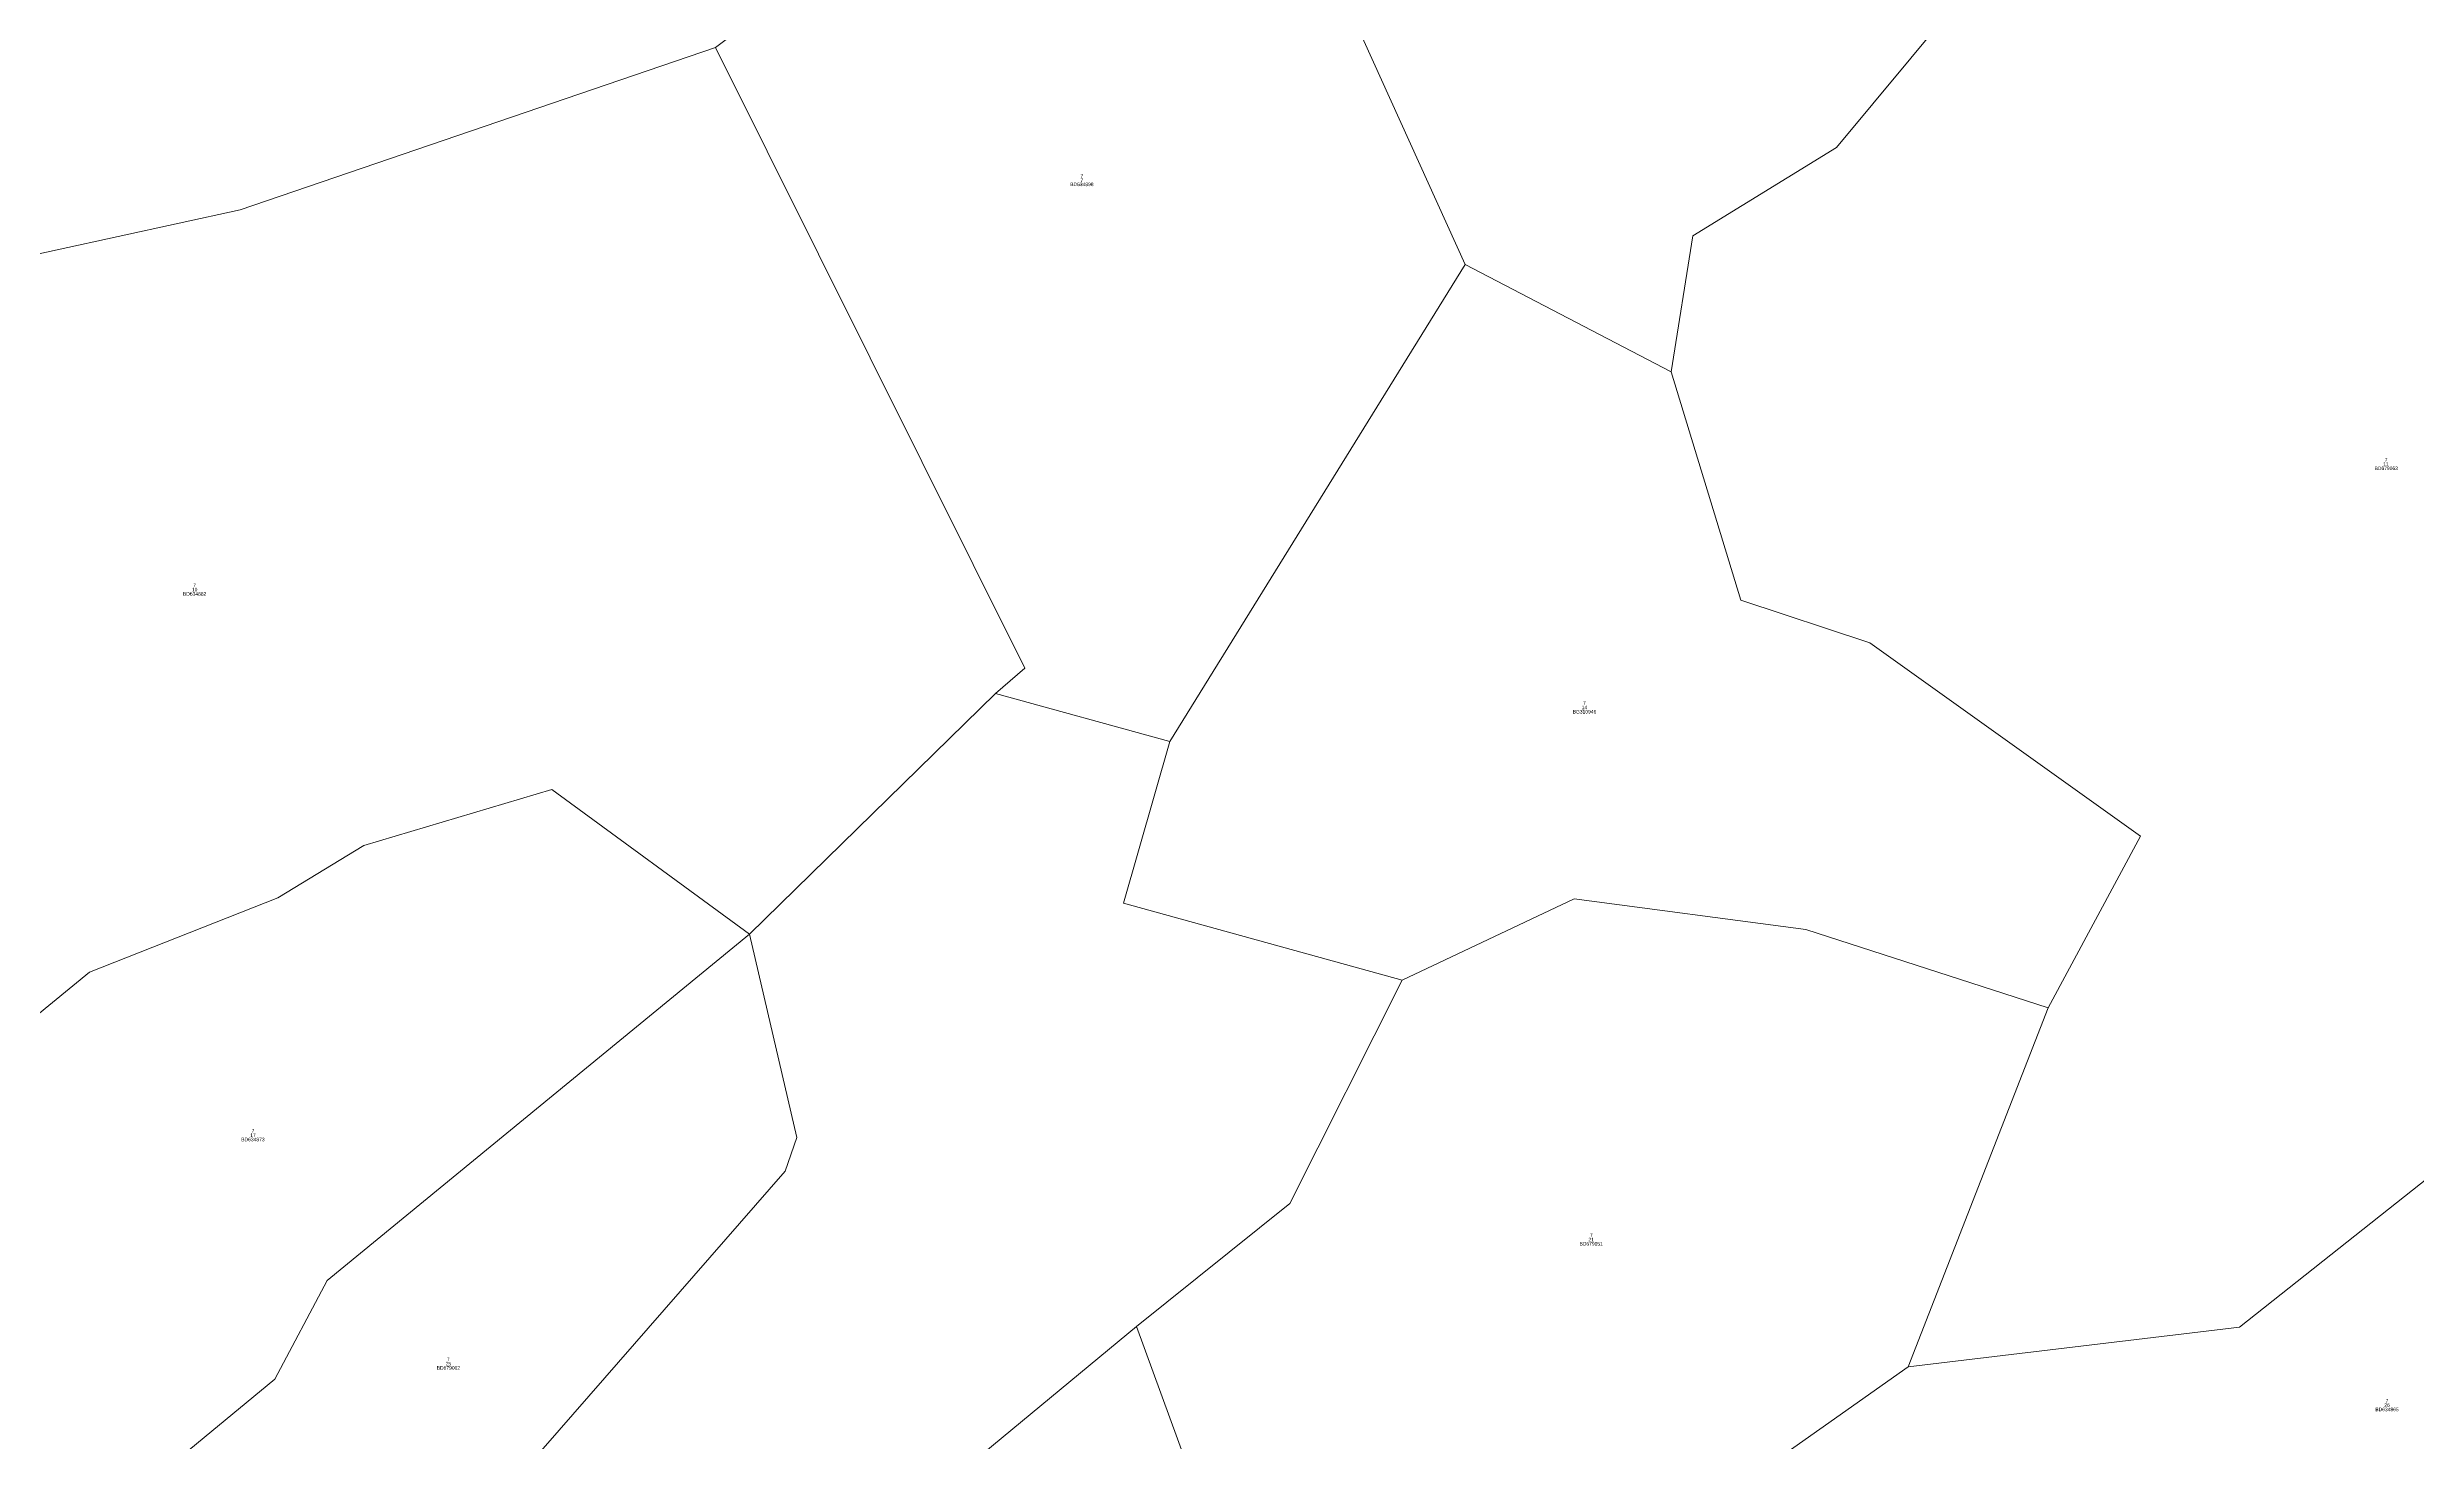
# Model space of a CAD drawing. Header units: metres. Extents: x 547915 to 556085, y 1814738 to 1822008.
# Drawn here: x 550221.2 to 550552.5, y 1819708.2 to 1819903.2 of the extents above; entities that cross this region are included whole.
import ezdxf
from ezdxf.enums import TextEntityAlignment as Align

# ---------------------------------------------------------------- set-up
doc = ezdxf.new("R2010")
doc.units = ezdxf.units.M
doc.header["$LTSCALE"] = 1.6
doc.layers.add('10', color=7, linetype='Continuous', lineweight=13)
doc.layers.add('20', color=7, linetype='Continuous')

msp = doc.modelspace()

# ---------------------------------------------------------------- linework, layer by layer
at = {"layer": '10'}
for p, q in [((550386.6, 1819945.37), (550419.44, 1819872.83)), ((550448.25, 1819857.8), (550419.44, 1819872.83)), ((550319.37, 1819779.19), (550353.79, 1819812.86))]:
    msp.add_line(p, q, dxfattribs=at)
for points in [[(550526, 1819950), (550497.27, 1819920.32), (550471.4, 1819889.18), (550451.31, 1819876.86), (550448.25, 1819857.8)], [(550314.6, 1819903.19), (550318.09, 1819905.8), (550309.89, 1819937.4)], [(550126.65, 1819836.66), (550156.11, 1819860.55), (550192.93, 1819872.54), (550213.94, 1819873.03), (550248.14, 1819880.47), (550314.6, 1819903.19)], [(550353.79, 1819812.86), (550357.86, 1819816.36), (550314.6, 1819903.19)], [(550353.79, 1819812.86), (550378.13, 1819806.14), (550419.44, 1819872.83)], [(550500.99, 1819768.89), (550513.91, 1819792.88), (550476.03, 1819819.91), (550458, 1819825.91), (550448.25, 1819857.8)], [(550410.64, 1819772.73), (550371.67, 1819783.53), (550378.13, 1819806.14)], [(550319.37, 1819779.19), (550291.73, 1819799.39), (550265.44, 1819791.57), (550253.4, 1819784.24), (550227.05, 1819773.85), (550198.81, 1819750.76), (550180.81, 1819741.71)], [(550410.64, 1819772.73), (550434.71, 1819784.11), (550467.09, 1819779.84), (550500.99, 1819768.89)], [(550223.33, 1819692.47), (550253, 1819716.93), (550260.32, 1819730.73), (550319.37, 1819779.19)], [(550319.37, 1819779.19), (550325.98, 1819750.74), (550324.35, 1819746.02), (550252.53, 1819663.73)], [(550601.69, 1819775.82), (550585.61, 1819758.52), (550557.76, 1819748), (550527.74, 1819724.2), (550481.39, 1819718.67)], [(550373.5, 1819724.33), (550394.95, 1819741.51), (550410.64, 1819772.73)], [(550456.69, 1819701.24), (550481.39, 1819718.67), (550500.99, 1819768.89)], [(550285.37, 1819638.95), (550293.52, 1819653.81), (550299.42, 1819663), (550373.5, 1819724.33)], [(550395.02, 1819699.17), (550380.5, 1819705.17), (550373.5, 1819724.33)]]:
    msp.add_lwpolyline(points, dxfattribs=at)

# ---------------------------------------------------------------- texts
at = {"layer": '20'}
for s, p in [('BD634898', (550365.85, 1819883.79)), ('BD679063', (550548.27, 1819844.08)), ('BD634882', (550241.765, 1819826.52)), ('BD634882', (550241.765, 1819826.52)), ('BG310946', (550436.145, 1819810.04)), ('BD634873', (550249.92, 1819750.22)), ('BD634873', (550249.92, 1819750.22)), ('BD679002', (550277.255, 1819718.27)), ('BD679002', (550277.255, 1819718.27)), ('BD634865', (550548.38, 1819712.47))]:
    msp.add_text(s, height=0.5, dxfattribs=at).set_placement(p, align=Align.CENTER)
for s, width, p in [('7', 0.95, (550365.855, 1819884.99)), ('7', 0.95, (550365.855, 1819884.39)), ('11', 0.85, (550548.24, 1819844.68)), ('7', 0.9, (550548.26, 1819845.28)), ('10', 0.95, (550241.765, 1819827.12)), ('10', 0.95, (550241.765, 1819827.12)), ('7', 0.95, (550241.765, 1819827.72)), ('7', 0.95, (550241.765, 1819827.72)), ('14', 0.95, (550436.14, 1819810.64)), ('7', 0.9, (550436.13, 1819811.24)), ('17', 0.95, (550249.925, 1819750.82)), ('17', 0.95, (550249.925, 1819750.82)), ('7', 0.95, (550249.925, 1819751.42)), ('7', 0.95, (550249.925, 1819751.42)), ('BD679051', 0.95, (550437.08, 1819735.63)), ('21', 0.85, (550437.08, 1819736.23)), ('7', 0.9, (550437.1, 1819736.83)), ('25', 0.95, (550277.245, 1819718.87)), ('25', 0.95, (550277.245, 1819718.87)), ('7', 0.9, (550277.24, 1819719.47)), ('7', 0.9, (550277.24, 1819719.47)), ('26', 0.95, (550548.38, 1819713.07)), ('7', 0.95, (550548.375, 1819713.67))]:
    msp.add_text(s, height=0.5, dxfattribs=dict(at, width=width)).set_placement(p, align=Align.CENTER)

doc.saveas('drawing.dxf')
